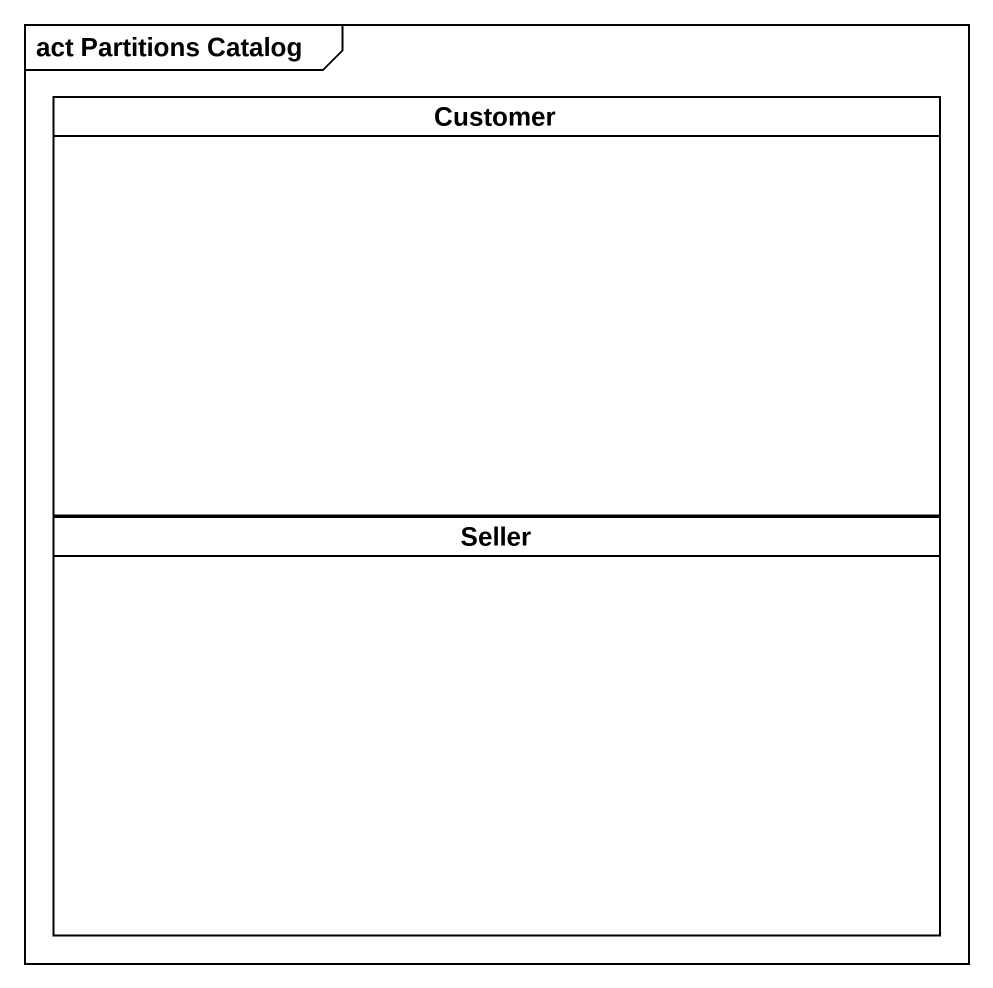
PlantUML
@startuml
mainframe act Partitions Catalog
hide empty description
state Customer <<partition>>
state Seller <<partition>>
@enduml
